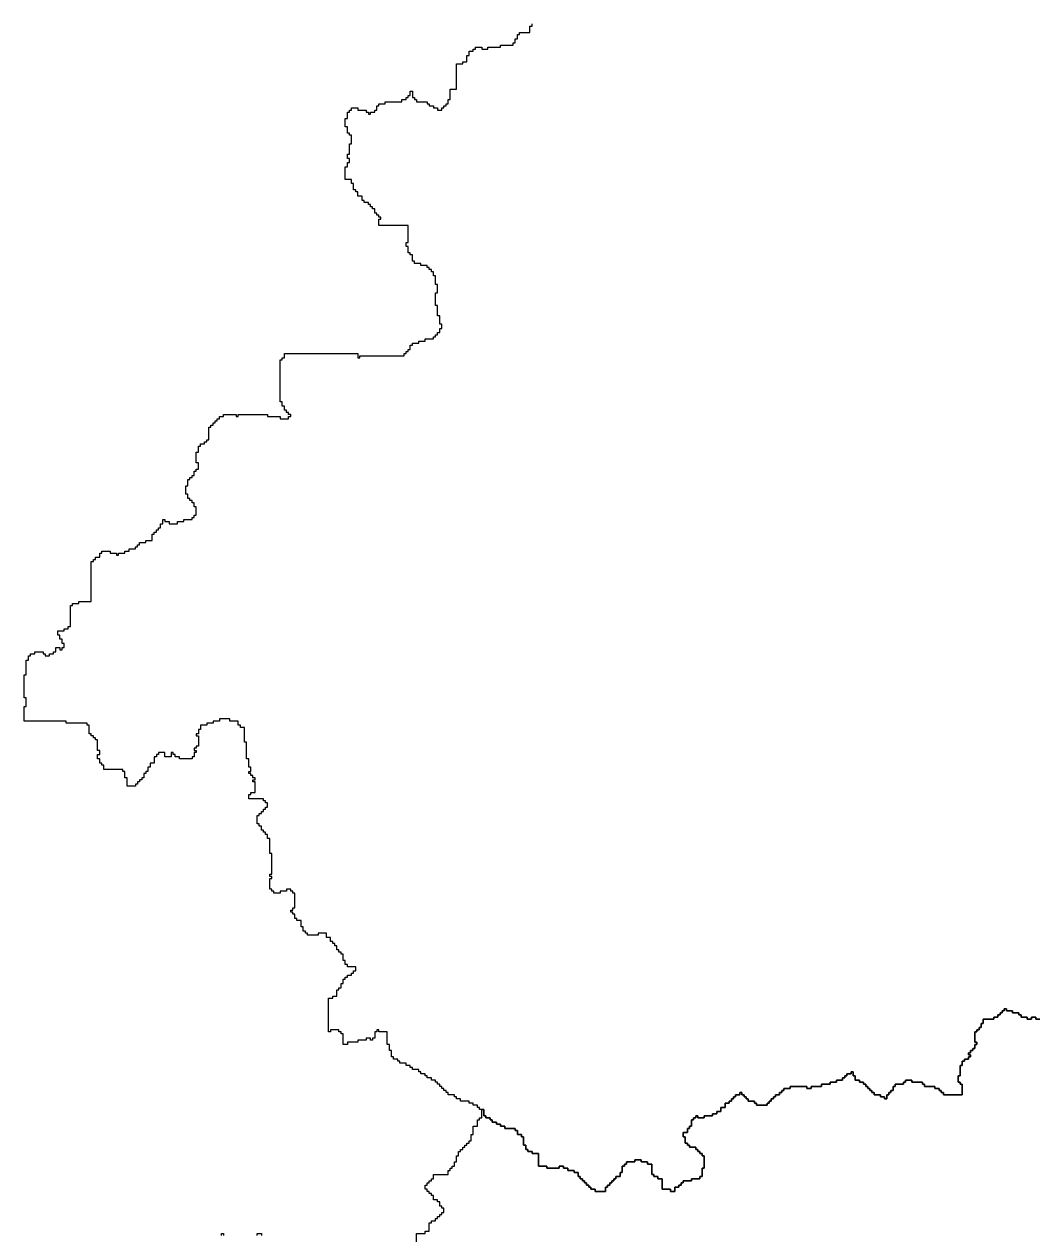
# Model space of a CAD drawing. Header units: inches. Extents: x -98695 to 376223, y 1122520 to 1501782.
# Drawn here: x -81205 to -66306, y 1377417 to 1395203 of the extents above; entities that cross this region are included whole.
import ezdxf

# ---------------------------------------------------------------- set-up
doc = ezdxf.new("R2010")
doc.units = ezdxf.units.IN
doc.header["$MEASUREMENT"] = 0
doc.layers.add('subs1', color=7, linetype='Continuous', true_color=0xc8dcf7)

msp = doc.modelspace()

# ---------------------------------------------------------------- linework, layer by layer
at = {"layer": 'subs1'}
msp.add_lwpolyline([(-66275, 1380584), (-66336, 1380584), (-66336, 1380615), (-66398, 1380615), (-66398, 1380584), (-66460, 1380584), (-66460, 1380615), (-66552, 1380615), (-66552, 1380646), (-66583, 1380646), (-66583, 1380677), (-66676, 1380677), (-66676, 1380708), (-66768, 1380708), (-66768, 1380739), (-66799, 1380739), (-66799, 1380708), (-66830, 1380708), (-66830, 1380677), (-66861, 1380677), (-66861, 1380646), (-66892, 1380646), (-66892, 1380615), (-66953, 1380615), (-66953, 1380584), (-67108, 1380584), (-67108, 1380523), (-67139, 1380523), (-67139, 1380461), (-67169, 1380461), (-67169, 1380430), (-67200, 1380430), (-67200, 1380399), (-67231, 1380399), (-67231, 1380245), (-67200, 1380245), (-67200, 1380214), (-67231, 1380214), (-67231, 1380152), (-67262, 1380152), (-67262, 1380122), (-67293, 1380122), (-67293, 1380091), (-67324, 1380091), (-67324, 1380060), (-67293, 1380060), (-67293, 1380029), (-67324, 1380029), (-67324, 1379998), (-67385, 1379998), (-67385, 1379967), (-67416, 1379967), (-67416, 1379906), (-67447, 1379906), (-67447, 1379751), (-67478, 1379751), (-67478, 1379659), (-67447, 1379659), (-67447, 1379628), (-67416, 1379628), (-67416, 1379474), (-67694, 1379474), (-67694, 1379505), (-67725, 1379505), (-67725, 1379536), (-67755, 1379536), (-67755, 1379566), (-67817, 1379566), (-67817, 1379597), (-67971, 1379597), (-67971, 1379628), (-68002, 1379628), (-68002, 1379659), (-68156, 1379659), (-68156, 1379690), (-68249, 1379690), (-68249, 1379659), (-68280, 1379659), (-68280, 1379628), (-68403, 1379628), (-68403, 1379597), (-68434, 1379597), (-68434, 1379536), (-68465, 1379536), (-68465, 1379505), (-68496, 1379505), (-68496, 1379474), (-68527, 1379474), (-68527, 1379412), (-68557, 1379412), (-68557, 1379443), (-68619, 1379443), (-68619, 1379474), (-68712, 1379474), (-68712, 1379505), (-68743, 1379505), (-68743, 1379536), (-68773, 1379536), (-68773, 1379566), (-68804, 1379566), (-68804, 1379597), (-68835, 1379597), (-68835, 1379628), (-68866, 1379628), (-68866, 1379659), (-68928, 1379659), (-68928, 1379690), (-68989, 1379690), (-68989, 1379751), (-69020, 1379751), (-69020, 1379813), (-69051, 1379813), (-69051, 1379782), (-69113, 1379782), (-69113, 1379751), (-69144, 1379751), (-69144, 1379721), (-69174, 1379721), (-69174, 1379690), (-69267, 1379690), (-69267, 1379659), (-69359, 1379659), (-69359, 1379628), (-69483, 1379628), (-69483, 1379597), (-69637, 1379597), (-69637, 1379566), (-69699, 1379566), (-69699, 1379597), (-69946, 1379597), (-69946, 1379566), (-70038, 1379566), (-70038, 1379536), (-70069, 1379536), (-70069, 1379505), (-70100, 1379505), (-70100, 1379474), (-70161, 1379474), (-70161, 1379443), (-70192, 1379443), (-70192, 1379412), (-70223, 1379412), (-70223, 1379381), (-70254, 1379381), (-70254, 1379350), (-70285, 1379350), (-70285, 1379320), (-70439, 1379320), (-70439, 1379350), (-70470, 1379350), (-70470, 1379381), (-70563, 1379381), (-70563, 1379412), (-70593, 1379412), (-70593, 1379443), (-70624, 1379443), (-70624, 1379474), (-70655, 1379474), (-70655, 1379505), (-70686, 1379505), (-70686, 1379474), (-70748, 1379474), (-70748, 1379443), (-70778, 1379443), (-70778, 1379412), (-70809, 1379412), (-70809, 1379381), (-70840, 1379381), (-70840, 1379350), (-70902, 1379350), (-70902, 1379289), (-70964, 1379289), (-70964, 1379227), (-71025, 1379227), (-71025, 1379196), (-71087, 1379196), (-71087, 1379165), (-71210, 1379165), (-71210, 1379134), (-71303, 1379134), (-71303, 1379165), (-71334, 1379165), (-71334, 1379134), (-71365, 1379134), (-71365, 1379104), (-71395, 1379104), (-71395, 1379011), (-71426, 1379011), (-71426, 1378980), (-71457, 1378980), (-71457, 1378919), (-71519, 1378919), (-71519, 1378857), (-71488, 1378857), (-71488, 1378764), (-71457, 1378764), (-71457, 1378733), (-71426, 1378733), (-71426, 1378703), (-71334, 1378703), (-71334, 1378672), (-71303, 1378672), (-71303, 1378641), (-71272, 1378641), (-71272, 1378610), (-71241, 1378610), (-71241, 1378579), (-71210, 1378579), (-71210, 1378394), (-71241, 1378394), (-71241, 1378271), (-71272, 1378271), (-71272, 1378240), (-71395, 1378240), (-71395, 1378209), (-71519, 1378209), (-71519, 1378178), (-71550, 1378178), (-71550, 1378147), (-71580, 1378147), (-71580, 1378117), (-71642, 1378117), (-71642, 1378055), (-71704, 1378055), (-71704, 1378086), (-71827, 1378086), (-71827, 1378240), (-71889, 1378240), (-71889, 1378271), (-71951, 1378271), (-71951, 1378302), (-71981, 1378302), (-71981, 1378456), (-72043, 1378456), (-72043, 1378487), (-72136, 1378487), (-72136, 1378518), (-72228, 1378518), (-72228, 1378487), (-72352, 1378487), (-72352, 1378456), (-72382, 1378456), (-72382, 1378425), (-72413, 1378425), (-72413, 1378332), (-72444, 1378332), (-72444, 1378271), (-72506, 1378271), (-72506, 1378240), (-72537, 1378240), (-72537, 1378209), (-72568, 1378209), (-72568, 1378178), (-72598, 1378178), (-72598, 1378147), (-72629, 1378147), (-72629, 1378117), (-72660, 1378117), (-72660, 1378055), (-72814, 1378055), (-72814, 1378086), (-72876, 1378086), (-72876, 1378117), (-72907, 1378117), (-72907, 1378147), (-72938, 1378147), (-72938, 1378178), (-72969, 1378178), (-72969, 1378209), (-72999, 1378209), (-72999, 1378240), (-73030, 1378240), (-73030, 1378271), (-73061, 1378271), (-73061, 1378332), (-73123, 1378332), (-73123, 1378363), (-73215, 1378363), (-73215, 1378394), (-73277, 1378394), (-73277, 1378425), (-73339, 1378425), (-73339, 1378394), (-73524, 1378394), (-73524, 1378425), (-73647, 1378425), (-73647, 1378610), (-73740, 1378610), (-73740, 1378641), (-73801, 1378641), (-73801, 1378672), (-73832, 1378672), (-73832, 1378733), (-73863, 1378733), (-73863, 1378857), (-73894, 1378857), (-73894, 1378888), (-73956, 1378888), (-73956, 1378949), (-73987, 1378949), (-73987, 1378980), (-74141, 1378980), (-74141, 1379011), (-74202, 1379011), (-74202, 1379042), (-74264, 1379042), (-74264, 1379073), (-74326, 1379073), (-74326, 1379104), (-74357, 1379104), (-74357, 1379134), (-74418, 1379134), (-74418, 1379165), (-74449, 1379165), (-74449, 1379258), (-74480, 1379258), (-74511, 1379258), (-74511, 1379289), (-74542, 1379289), (-74542, 1379320), (-74603, 1379320), (-74603, 1379350), (-74665, 1379350), (-74665, 1379381), (-74789, 1379381), (-74789, 1379412), (-74850, 1379412), (-74850, 1379443), (-74881, 1379443), (-74881, 1379474), (-74974, 1379474), (-74974, 1379505), (-75004, 1379505), (-75004, 1379536), (-75035, 1379536), (-75035, 1379566), (-75066, 1379566), (-75066, 1379597), (-75097, 1379597), (-75097, 1379628), (-75128, 1379628), (-75128, 1379659), (-75159, 1379659), (-75159, 1379690), (-75220, 1379690), (-75220, 1379721), (-75282, 1379721), (-75282, 1379751), (-75313, 1379751), (-75313, 1379782), (-75375, 1379782), (-75375, 1379813), (-75405, 1379813), (-75405, 1379844), (-75498, 1379844), (-75498, 1379875), (-75529, 1379875), (-75529, 1379906), (-75591, 1379906), (-75591, 1379937), (-75683, 1379937), (-75683, 1379967), (-75714, 1379967), (-75714, 1379998), (-75776, 1379998), (-75776, 1380029), (-75806, 1380029), (-75806, 1380122), (-75837, 1380122), (-75837, 1380214), (-75868, 1380214), (-75868, 1380399), (-75992, 1380399), (-75992, 1380430), (-76022, 1380430), (-76022, 1380399), (-76053, 1380399), (-76053, 1380307), (-76084, 1380307), (-76084, 1380276), (-76115, 1380276), (-76115, 1380307), (-76177, 1380307), (-76177, 1380276), (-76300, 1380276), (-76300, 1380245), (-76454, 1380245), (-76454, 1380214), (-76516, 1380214), (-76516, 1380368), (-76547, 1380368), (-76547, 1380399), (-76578, 1380399), (-76578, 1380430), (-76701, 1380430), (-76701, 1380399), (-76732, 1380399), (-76732, 1380893), (-76670, 1380893), (-76670, 1380924), (-76608, 1380924), (-76608, 1381016), (-76578, 1381016), (-76578, 1381047), (-76547, 1381047), (-76547, 1381109), (-76516, 1381109), (-76516, 1381170), (-76485, 1381170), (-76485, 1381201), (-76454, 1381201), (-76454, 1381232), (-76393, 1381232), (-76393, 1381263), (-76362, 1381263), (-76362, 1381294), (-76331, 1381294), (-76331, 1381355), (-76454, 1381355), (-76454, 1381386), (-76485, 1381386), (-76485, 1381448), (-76516, 1381448), (-76516, 1381541), (-76547, 1381541), (-76547, 1381571), (-76578, 1381571), (-76578, 1381602), (-76608, 1381602), (-76608, 1381664), (-76639, 1381664), (-76639, 1381695), (-76670, 1381695), (-76670, 1381726), (-76701, 1381726), (-76701, 1381787), (-76763, 1381787), (-76763, 1381849), (-76886, 1381849), (-76886, 1381818), (-77040, 1381818), (-77040, 1381849), (-77071, 1381849), (-77071, 1381880), (-77102, 1381880), (-77102, 1381942), (-77133, 1381942), (-77133, 1382034), (-77195, 1382034), (-77195, 1382065), (-77225, 1382065), (-77225, 1382127), (-77256, 1382127), (-77256, 1382157), (-77287, 1382157), (-77287, 1382188), (-77256, 1382188), (-77256, 1382219), (-77225, 1382219), (-77225, 1382435), (-77256, 1382435), (-77256, 1382466), (-77287, 1382466), (-77287, 1382497), (-77349, 1382497), (-77349, 1382466), (-77441, 1382466), (-77441, 1382435), (-77534, 1382435), (-77534, 1382466), (-77565, 1382466), (-77565, 1382497), (-77596, 1382497), (-77596, 1382651), (-77565, 1382651), (-77565, 1382682), (-77596, 1382682), (-77596, 1382713), (-77565, 1382713), (-77565, 1383021), (-77596, 1383021), (-77596, 1383237), (-77626, 1383237), (-77626, 1383299), (-77657, 1383299), (-77657, 1383330), (-77688, 1383330), (-77688, 1383361), (-77719, 1383361), (-77719, 1383422), (-77750, 1383422), (-77750, 1383453), (-77781, 1383453), (-77781, 1383576), (-77750, 1383576), (-77750, 1383607), (-77719, 1383607), (-77719, 1383638), (-77688, 1383638), (-77688, 1383669), (-77657, 1383669), (-77657, 1383700), (-77626, 1383700), (-77626, 1383762), (-77657, 1383762), (-77657, 1383792), (-77688, 1383792), (-77688, 1383823), (-77904, 1383823), (-77904, 1383885), (-77873, 1383885), (-77873, 1383916), (-77812, 1383916), (-77812, 1384070), (-77842, 1384070), (-77842, 1384101), (-77812, 1384101), (-77812, 1384132), (-77842, 1384132), (-77842, 1384163), (-77873, 1384163), (-77873, 1384193), (-77904, 1384193), (-77904, 1384224), (-77873, 1384224), (-77873, 1384286), (-77904, 1384286), (-77904, 1384409), (-77935, 1384409), (-77935, 1384656), (-77966, 1384656), (-77966, 1384872), (-78027, 1384872), (-78027, 1384903), (-78058, 1384903), (-78058, 1384965), (-78182, 1384965), (-78182, 1384995), (-78336, 1384995), (-78336, 1384965), (-78428, 1384965), (-78428, 1384934), (-78521, 1384934), (-78521, 1384903), (-78614, 1384903), (-78614, 1384841), (-78644, 1384841), (-78644, 1384779), (-78675, 1384779), (-78675, 1384749), (-78644, 1384749), (-78644, 1384594), (-78675, 1384594), (-78675, 1384564), (-78706, 1384564), (-78706, 1384533), (-78675, 1384533), (-78675, 1384502), (-78706, 1384502), (-78706, 1384440), (-78737, 1384440), (-78737, 1384409), (-78922, 1384409), (-78922, 1384440), (-78984, 1384440), (-78984, 1384471), (-79015, 1384471), (-79015, 1384502), (-79045, 1384502), (-79045, 1384440), (-79138, 1384440), (-79138, 1384502), (-79230, 1384502), (-79230, 1384471), (-79261, 1384471), (-79261, 1384440), (-79292, 1384440), (-79292, 1384348), (-79354, 1384348), (-79354, 1384286), (-79385, 1384286), (-79385, 1384224), (-79416, 1384224), (-79416, 1384193), (-79446, 1384193), (-79446, 1384132), (-79477, 1384132), (-79477, 1384101), (-79508, 1384101), (-79508, 1384070), (-79539, 1384070), (-79539, 1384039), (-79570, 1384039), (-79570, 1384008), (-79693, 1384008), (-79693, 1384132), (-79724, 1384132), (-79724, 1384224), (-79755, 1384224), (-79755, 1384255), (-80032, 1384255), (-80032, 1384317), (-80063, 1384317), (-80063, 1384348), (-80094, 1384348), (-80094, 1384409), (-80125, 1384409), (-80125, 1384471), (-80094, 1384471), (-80094, 1384533), (-80125, 1384533), (-80125, 1384687), (-80156, 1384687), (-80156, 1384718), (-80187, 1384718), (-80187, 1384749), (-80218, 1384749), (-80218, 1384779), (-80248, 1384779), (-80248, 1384903), (-80279, 1384903), (-80279, 1384934), (-80588, 1384934), (-80588, 1384965), (-81205, 1384965), (-81205, 1385180), (-81174, 1385180), (-81174, 1385304), (-81205, 1385304), (-81205, 1385643), (-81174, 1385643), (-81174, 1385859), (-81143, 1385859), (-81143, 1385921), (-81112, 1385921), (-81112, 1385952), (-81050, 1385952), (-81050, 1385982), (-80927, 1385982), (-80927, 1385952), (-80896, 1385952), (-80896, 1385921), (-80835, 1385921), (-80835, 1385952), (-80773, 1385952), (-80773, 1385982), (-80742, 1385982), (-80742, 1386044), (-80680, 1386044), (-80680, 1386013), (-80649, 1386013), (-80649, 1386044), (-80619, 1386044), (-80619, 1386106), (-80649, 1386106), (-80649, 1386168), (-80680, 1386168), (-80680, 1386229), (-80711, 1386229), (-80711, 1386291), (-80619, 1386291), (-80619, 1386322), (-80557, 1386322), (-80557, 1386353), (-80526, 1386353), (-80526, 1386661), (-80495, 1386661), (-80495, 1386692), (-80403, 1386692), (-80403, 1386723), (-80218, 1386723), (-80218, 1387309), (-80187, 1387309), (-80187, 1387340), (-80156, 1387340), (-80156, 1387371), (-80094, 1387371), (-80094, 1387432), (-80063, 1387432), (-80063, 1387463), (-79940, 1387463), (-79940, 1387432), (-79847, 1387432), (-79847, 1387401), (-79817, 1387401), (-79817, 1387432), (-79724, 1387432), (-79724, 1387463), (-79662, 1387463), (-79662, 1387494), (-79570, 1387494), (-79570, 1387525), (-79539, 1387525), (-79539, 1387556), (-79508, 1387556), (-79508, 1387587), (-79416, 1387587), (-79416, 1387617), (-79323, 1387617), (-79323, 1387710), (-79292, 1387710), (-79292, 1387741), (-79261, 1387741), (-79261, 1387772), (-79230, 1387772), (-79230, 1387802), (-79200, 1387802), (-79200, 1387864), (-79169, 1387864), (-79169, 1387926), (-79138, 1387926), (-79138, 1387895), (-79076, 1387895), (-79076, 1387864), (-78953, 1387864), (-78953, 1387895), (-78860, 1387895), (-78860, 1387926), (-78737, 1387926), (-78737, 1387957), (-78706, 1387957), (-78706, 1387988), (-78675, 1387988), (-78675, 1388111), (-78706, 1388111), (-78706, 1388173), (-78737, 1388173), (-78737, 1388203), (-78768, 1388203), (-78768, 1388234), (-78799, 1388234), (-78799, 1388296), (-78829, 1388296), (-78829, 1388419), (-78799, 1388419), (-78799, 1388512), (-78768, 1388512), (-78768, 1388543), (-78737, 1388543), (-78737, 1388574), (-78706, 1388574), (-78706, 1388635), (-78675, 1388635), (-78675, 1388666), (-78644, 1388666), (-78644, 1388759), (-78675, 1388759), (-78675, 1388913), (-78644, 1388913), (-78644, 1389005), (-78614, 1389005), (-78614, 1389036), (-78552, 1389036), (-78552, 1389067), (-78521, 1389067), (-78521, 1389098), (-78490, 1389098), (-78490, 1389283), (-78459, 1389283), (-78459, 1389314), (-78428, 1389314), (-78428, 1389345), (-78398, 1389345), (-78398, 1389376), (-78367, 1389376), (-78367, 1389406), (-78336, 1389406), (-78336, 1389437), (-78274, 1389437), (-78274, 1389468), (-78089, 1389468), (-78089, 1389437), (-78058, 1389437), (-78058, 1389468), (-77626, 1389468), (-77626, 1389437), (-77441, 1389437), (-77441, 1389406), (-77318, 1389406), (-77318, 1389437), (-77287, 1389437), (-77287, 1389468), (-77318, 1389468), (-77318, 1389499), (-77349, 1389499), (-77349, 1389530), (-77380, 1389530), (-77380, 1389592), (-77411, 1389592), (-77411, 1389653), (-77441, 1389653), (-77441, 1390270), (-77411, 1390270), (-77411, 1390301), (-77380, 1390301), (-77380, 1390363), (-76300, 1390363), (-76300, 1390301), (-76269, 1390301), (-76269, 1390332), (-75621, 1390332), (-75621, 1390363), (-75591, 1390363), (-75591, 1390394), (-75560, 1390394), (-75560, 1390424), (-75529, 1390424), (-75529, 1390486), (-75498, 1390486), (-75498, 1390517), (-75405, 1390517), (-75405, 1390548), (-75313, 1390548), (-75313, 1390579), (-75190, 1390579), (-75190, 1390610), (-75159, 1390610), (-75159, 1390640), (-75128, 1390640), (-75128, 1390671), (-75097, 1390671), (-75097, 1390733), (-75066, 1390733), (-75066, 1390795), (-75097, 1390795), (-75097, 1390918), (-75128, 1390918), (-75128, 1391072), (-75159, 1391072), (-75159, 1391257), (-75128, 1391257), (-75128, 1391381), (-75159, 1391381), (-75159, 1391504), (-75190, 1391504), (-75190, 1391566), (-75220, 1391566), (-75220, 1391597), (-75251, 1391597), (-75251, 1391627), (-75282, 1391627), (-75282, 1391658), (-75375, 1391658), (-75375, 1391689), (-75467, 1391689), (-75467, 1391720), (-75498, 1391720), (-75498, 1391813), (-75529, 1391813), (-75529, 1391843), (-75560, 1391843), (-75560, 1391936), (-75591, 1391936), (-75591, 1391998), (-75560, 1391998), (-75560, 1392244), (-75992, 1392244), (-75992, 1392337), (-75961, 1392337), (-75961, 1392368), (-75992, 1392368), (-75992, 1392399), (-76022, 1392399), (-76022, 1392429), (-76053, 1392429), (-76053, 1392491), (-76084, 1392491), (-76084, 1392522), (-76115, 1392522), (-76115, 1392553), (-76146, 1392553), (-76146, 1392584), (-76207, 1392584), (-76207, 1392615), (-76238, 1392615), (-76238, 1392676), (-76300, 1392676), (-76300, 1392738), (-76331, 1392738), (-76331, 1392769), (-76362, 1392769), (-76362, 1392861), (-76393, 1392861), (-76393, 1392923), (-76485, 1392923), (-76485, 1393108), (-76454, 1393108), (-76454, 1393170), (-76423, 1393170), (-76423, 1393231), (-76454, 1393231), (-76454, 1393293), (-76423, 1393293), (-76423, 1393447), (-76393, 1393447), (-76393, 1393571), (-76423, 1393571), (-76423, 1393602), (-76454, 1393602), (-76454, 1393694), (-76485, 1393694), (-76485, 1393818), (-76454, 1393818), (-76454, 1393910), (-76423, 1393910), (-76423, 1393941), (-76393, 1393941), (-76393, 1393972), (-76300, 1393972), (-76300, 1393941), (-76177, 1393941), (-76177, 1393910), (-76146, 1393910), (-76146, 1393879), (-76115, 1393879), (-76115, 1393910), (-76053, 1393910), (-76053, 1393941), (-76022, 1393941), (-76022, 1394003), (-75992, 1394003), (-75992, 1394034), (-75899, 1394034), (-75899, 1394064), (-75652, 1394064), (-75652, 1394095), (-75591, 1394095), (-75591, 1394126), (-75560, 1394126), (-75560, 1394157), (-75529, 1394157), (-75529, 1394219), (-75498, 1394219), (-75498, 1394126), (-75467, 1394126), (-75467, 1394095), (-75436, 1394095), (-75436, 1394064), (-75282, 1394064), (-75282, 1394034), (-75251, 1394034), (-75251, 1394003), (-75190, 1394003), (-75190, 1393972), (-75128, 1393972), (-75128, 1393941), (-75066, 1393941), (-75066, 1393972), (-75035, 1393972), (-75035, 1394003), (-75004, 1394003), (-75004, 1394034), (-74974, 1394034), (-74974, 1394095), (-74943, 1394095), (-74943, 1394249), (-74850, 1394249), (-74850, 1394620), (-74758, 1394620), (-74758, 1394650), (-74696, 1394650), (-74696, 1394743), (-74665, 1394743), (-74665, 1394805), (-74603, 1394805), (-74603, 1394836), (-74573, 1394836), (-74573, 1394866), (-74480, 1394866), (-74480, 1394836), (-74388, 1394836), (-74388, 1394866), (-74202, 1394866), (-74202, 1394897), (-74017, 1394897), (-74017, 1394928), (-73987, 1394928), (-73987, 1394990), (-73956, 1394990), (-73956, 1395051), (-73925, 1395051), (-73925, 1395082), (-73771, 1395082), (-73771, 1395175), (-73740, 1395175), (-73740, 1395206)], dxfattribs=at)
for points in [[(-75436, 1377253, 0), (-75436, 1377438, 0), (-75313, 1377438, 0), (-75313, 1377469, 0), (-75251, 1377469, 0), (-75251, 1377592, 0), (-75220, 1377592, 0), (-75220, 1377623, 0), (-75159, 1377623, 0), (-75159, 1377654, 0), (-75128, 1377654, 0), (-75128, 1377685, 0), (-75097, 1377685, 0), (-75097, 1377716, 0), (-75066, 1377716, 0), (-75066, 1377746, 0), (-75035, 1377746, 0), (-75035, 1377808, 0), (-75066, 1377808, 0), (-75066, 1377839, 0), (-75097, 1377839, 0), (-75097, 1377901, 0), (-75128, 1377901, 0), (-75128, 1377931, 0), (-75190, 1377931, 0), (-75190, 1377993, 0), (-75220, 1377993, 0), (-75220, 1378024, 0), (-75251, 1378024, 0), (-75251, 1378055, 0), (-75282, 1378055, 0), (-75282, 1378086, 0), (-75313, 1378086, 0), (-75313, 1378147, 0), (-75282, 1378147, 0), (-75282, 1378178, 0), (-75251, 1378178, 0), (-75251, 1378209, 0), (-75220, 1378209, 0), (-75220, 1378240, 0), (-75190, 1378240, 0), (-75190, 1378302, 0), (-74974, 1378302, 0), (-74974, 1378363, 0), (-74943, 1378363, 0), (-74943, 1378394, 0), (-74912, 1378394, 0), (-74912, 1378425, 0), (-74881, 1378425, 0), (-74881, 1378487, 0), (-74850, 1378487, 0), (-74850, 1378579, 0), (-74819, 1378579, 0), (-74819, 1378641, 0), (-74789, 1378641, 0), (-74789, 1378672, 0), (-74758, 1378672, 0), (-74758, 1378703, 0), (-74727, 1378703, 0), (-74727, 1378733, 0), (-74696, 1378733, 0), (-74696, 1378764, 0), (-74665, 1378764, 0), (-74665, 1378795, 0), (-74634, 1378795, 0), (-74634, 1378888, 0), (-74603, 1378888, 0), (-74603, 1379011, 0), (-74542, 1379011, 0), (-74542, 1379104, 0), (-74511, 1379104, 0), (-74511, 1379134, 0), (-74480, 1379134, 0), (-74480, 1379258, 0), (-74449, 1379258, 0), (-74449, 1379165, 0), (-74418, 1379165, 0), (-74418, 1379134, 0), (-74357, 1379134, 0), (-74357, 1379104, 0), (-74326, 1379104, 0), (-74326, 1379073, 0), (-74264, 1379073, 0), (-74264, 1379042, 0), (-74202, 1379042, 0), (-74202, 1379011, 0), (-74141, 1379011, 0), (-74141, 1378980, 0), (-73987, 1378980, 0), (-73987, 1378949, 0), (-73956, 1378949, 0), (-73956, 1378888, 0), (-73894, 1378888, 0), (-73894, 1378857, 0), (-73863, 1378857, 0), (-73863, 1378733, 0), (-73832, 1378733, 0), (-73832, 1378672, 0), (-73801, 1378672, 0), (-73801, 1378641, 0), (-73740, 1378641, 0), (-73740, 1378610, 0), (-73647, 1378610, 0), (-73647, 1378425, 0), (-73524, 1378425, 0), (-73524, 1378394, 0), (-73339, 1378394, 0), (-73339, 1378425, 0), (-73277, 1378425, 0), (-73277, 1378394, 0), (-73215, 1378394, 0), (-73215, 1378363, 0), (-73123, 1378363, 0), (-73123, 1378332, 0), (-73061, 1378332, 0), (-73061, 1378271, 0), (-73030, 1378271, 0), (-73030, 1378240, 0), (-72999, 1378240, 0), (-72999, 1378209, 0), (-72969, 1378209, 0), (-72969, 1378178, 0), (-72938, 1378178, 0), (-72938, 1378147, 0), (-72907, 1378147, 0), (-72907, 1378117, 0), (-72876, 1378117, 0), (-72876, 1378086, 0), (-72814, 1378086, 0), (-72814, 1378055, 0), (-72660, 1378055, 0), (-72660, 1378117, 0), (-72629, 1378117, 0), (-72629, 1378147, 0), (-72598, 1378147, 0), (-72598, 1378178, 0), (-72568, 1378178, 0), (-72568, 1378209, 0), (-72537, 1378209, 0), (-72537, 1378240, 0), (-72506, 1378240, 0), (-72506, 1378271, 0), (-72444, 1378271, 0), (-72444, 1378332, 0), (-72413, 1378332, 0), (-72413, 1378425, 0), (-72382, 1378425, 0), (-72382, 1378456, 0), (-72352, 1378456, 0), (-72352, 1378487, 0), (-72228, 1378487, 0), (-72228, 1378518, 0), (-72136, 1378518, 0), (-72136, 1378487, 0), (-72043, 1378487, 0), (-72043, 1378456, 0), (-71981, 1378456, 0), (-71981, 1378302, 0), (-71951, 1378302, 0), (-71951, 1378271, 0), (-71889, 1378271, 0), (-71889, 1378240, 0), (-71827, 1378240, 0), (-71827, 1378086, 0), (-71704, 1378086, 0), (-71704, 1378055, 0), (-71642, 1378055, 0), (-71642, 1378117, 0), (-71580, 1378117, 0), (-71580, 1378147, 0), (-71550, 1378147, 0), (-71550, 1378178, 0), (-71519, 1378178, 0), (-71519, 1378209, 0), (-71395, 1378209, 0), (-71395, 1378240, 0), (-71272, 1378240, 0), (-71272, 1378271, 0), (-71241, 1378271, 0), (-71241, 1378394, 0), (-71210, 1378394, 0), (-71210, 1378579, 0), (-71241, 1378579, 0), (-71241, 1378610, 0), (-71272, 1378610, 0), (-71272, 1378641, 0), (-71303, 1378641, 0), (-71303, 1378672, 0), (-71334, 1378672, 0), (-71334, 1378703, 0), (-71426, 1378703, 0), (-71426, 1378733, 0), (-71457, 1378733, 0), (-71457, 1378764, 0), (-71488, 1378764, 0), (-71488, 1378857, 0), (-71519, 1378857, 0), (-71519, 1378919, 0), (-71457, 1378919, 0), (-71457, 1378980, 0), (-71426, 1378980, 0), (-71426, 1379011, 0), (-71395, 1379011, 0), (-71395, 1379104, 0), (-71365, 1379104, 0), (-71365, 1379134, 0), (-71334, 1379134, 0), (-71334, 1379165, 0), (-71303, 1379165, 0), (-71303, 1379134, 0), (-71210, 1379134, 0), (-71210, 1379165, 0), (-71087, 1379165, 0), (-71087, 1379196, 0), (-71025, 1379196, 0), (-71025, 1379227, 0), (-70964, 1379227, 0), (-70964, 1379289, 0), (-70902, 1379289, 0), (-70902, 1379350, 0), (-70840, 1379350, 0), (-70840, 1379381, 0), (-70809, 1379381, 0), (-70809, 1379412, 0), (-70778, 1379412, 0), (-70778, 1379443, 0), (-70748, 1379443, 0), (-70748, 1379474, 0), (-70686, 1379474, 0), (-70686, 1379505, 0), (-70655, 1379505, 0), (-70655, 1379474, 0), (-70624, 1379474, 0), (-70624, 1379443, 0), (-70593, 1379443, 0), (-70593, 1379412, 0), (-70563, 1379412, 0), (-70563, 1379381, 0), (-70470, 1379381, 0), (-70470, 1379350, 0), (-70439, 1379350, 0), (-70439, 1379320, 0), (-70285, 1379320, 0), (-70285, 1379350, 0), (-70254, 1379350, 0), (-70254, 1379381, 0), (-70223, 1379381, 0), (-70223, 1379412, 0), (-70192, 1379412, 0), (-70192, 1379443, 0), (-70161, 1379443, 0), (-70161, 1379474, 0), (-70100, 1379474, 0), (-70100, 1379505, 0), (-70069, 1379505, 0), (-70069, 1379536, 0), (-70038, 1379536, 0), (-70038, 1379566, 0), (-69946, 1379566, 0), (-69946, 1379597, 0), (-69699, 1379597, 0), (-69699, 1379566, 0), (-69637, 1379566, 0), (-69637, 1379597, 0), (-69483, 1379597, 0), (-69483, 1379628, 0), (-69359, 1379628, 0), (-69359, 1379659, 0), (-69267, 1379659, 0), (-69267, 1379690, 0), (-69174, 1379690, 0), (-69174, 1379721, 0), (-69144, 1379721, 0), (-69144, 1379751, 0), (-69113, 1379751, 0), (-69113, 1379782, 0), (-69051, 1379782, 0), (-69051, 1379813, 0), (-69020, 1379813, 0), (-69020, 1379751, 0), (-68989, 1379751, 0), (-68989, 1379690, 0), (-68928, 1379690, 0), (-68928, 1379659, 0), (-68866, 1379659, 0), (-68866, 1379628, 0), (-68835, 1379628, 0), (-68835, 1379597, 0), (-68804, 1379597, 0), (-68804, 1379566, 0), (-68773, 1379566, 0), (-68773, 1379536, 0), (-68743, 1379536, 0), (-68743, 1379505, 0), (-68712, 1379505, 0), (-68712, 1379474, 0), (-68619, 1379474, 0), (-68619, 1379443, 0), (-68557, 1379443, 0), (-68557, 1379412, 0), (-68527, 1379412, 0), (-68527, 1379474, 0), (-68496, 1379474, 0), (-68496, 1379505, 0), (-68465, 1379505, 0), (-68465, 1379536, 0), (-68434, 1379536, 0), (-68434, 1379597, 0), (-68403, 1379597, 0), (-68403, 1379628, 0), (-68280, 1379628, 0), (-68280, 1379659, 0), (-68249, 1379659, 0), (-68249, 1379690, 0), (-68156, 1379690, 0), (-68156, 1379659, 0), (-68002, 1379659, 0), (-68002, 1379628, 0), (-67971, 1379628, 0), (-67971, 1379597, 0), (-67817, 1379597, 0), (-67817, 1379566, 0), (-67755, 1379566, 0), (-67755, 1379536, 0), (-67725, 1379536, 0), (-67725, 1379505, 0), (-67694, 1379505, 0), (-67694, 1379474, 0), (-67416, 1379474, 0), (-67416, 1379628, 0), (-67447, 1379628, 0), (-67447, 1379659, 0), (-67478, 1379659, 0), (-67478, 1379751, 0), (-67447, 1379751, 0), (-67447, 1379906, 0), (-67416, 1379906, 0), (-67416, 1379967, 0), (-67385, 1379967, 0), (-67385, 1379998, 0), (-67324, 1379998, 0), (-67324, 1380029, 0), (-67293, 1380029, 0), (-67293, 1380060, 0), (-67324, 1380060, 0), (-67324, 1380091, 0), (-67293, 1380091, 0), (-67293, 1380122, 0), (-67262, 1380122, 0), (-67262, 1380152, 0), (-67231, 1380152, 0), (-67231, 1380214, 0), (-67200, 1380214, 0), (-67200, 1380245, 0), (-67231, 1380245, 0), (-67231, 1380399, 0), (-67200, 1380399, 0), (-67200, 1380430, 0), (-67169, 1380430, 0), (-67169, 1380461, 0), (-67139, 1380461, 0), (-67139, 1380523, 0), (-67108, 1380523, 0), (-67108, 1380584, 0), (-66953, 1380584, 0), (-66953, 1380615, 0), (-66892, 1380615, 0), (-66892, 1380646, 0), (-66861, 1380646, 0), (-66861, 1380677, 0), (-66830, 1380677, 0), (-66830, 1380708, 0), (-66799, 1380708, 0), (-66799, 1380739, 0), (-66768, 1380739, 0), (-66768, 1380708, 0), (-66676, 1380708, 0), (-66676, 1380677, 0), (-66583, 1380677, 0), (-66583, 1380646, 0), (-66552, 1380646, 0), (-66552, 1380615, 0), (-66460, 1380615, 0), (-66460, 1380584, 0), (-66398, 1380584, 0), (-66398, 1380615, 0), (-66336, 1380615, 0), (-66336, 1380584, 0), (-66275, 1380584, 0)], [(-78305, 1377407, 0), (-78305, 1377438, 0), (-78274, 1377438, 0), (-78274, 1377407, 0)], [(-77781, 1377407, 0), (-77781, 1377438, 0), (-77719, 1377438, 0), (-77719, 1377407, 0)]]:
    msp.add_polyline3d(points, dxfattribs=at)

doc.saveas('drawing.dxf')
